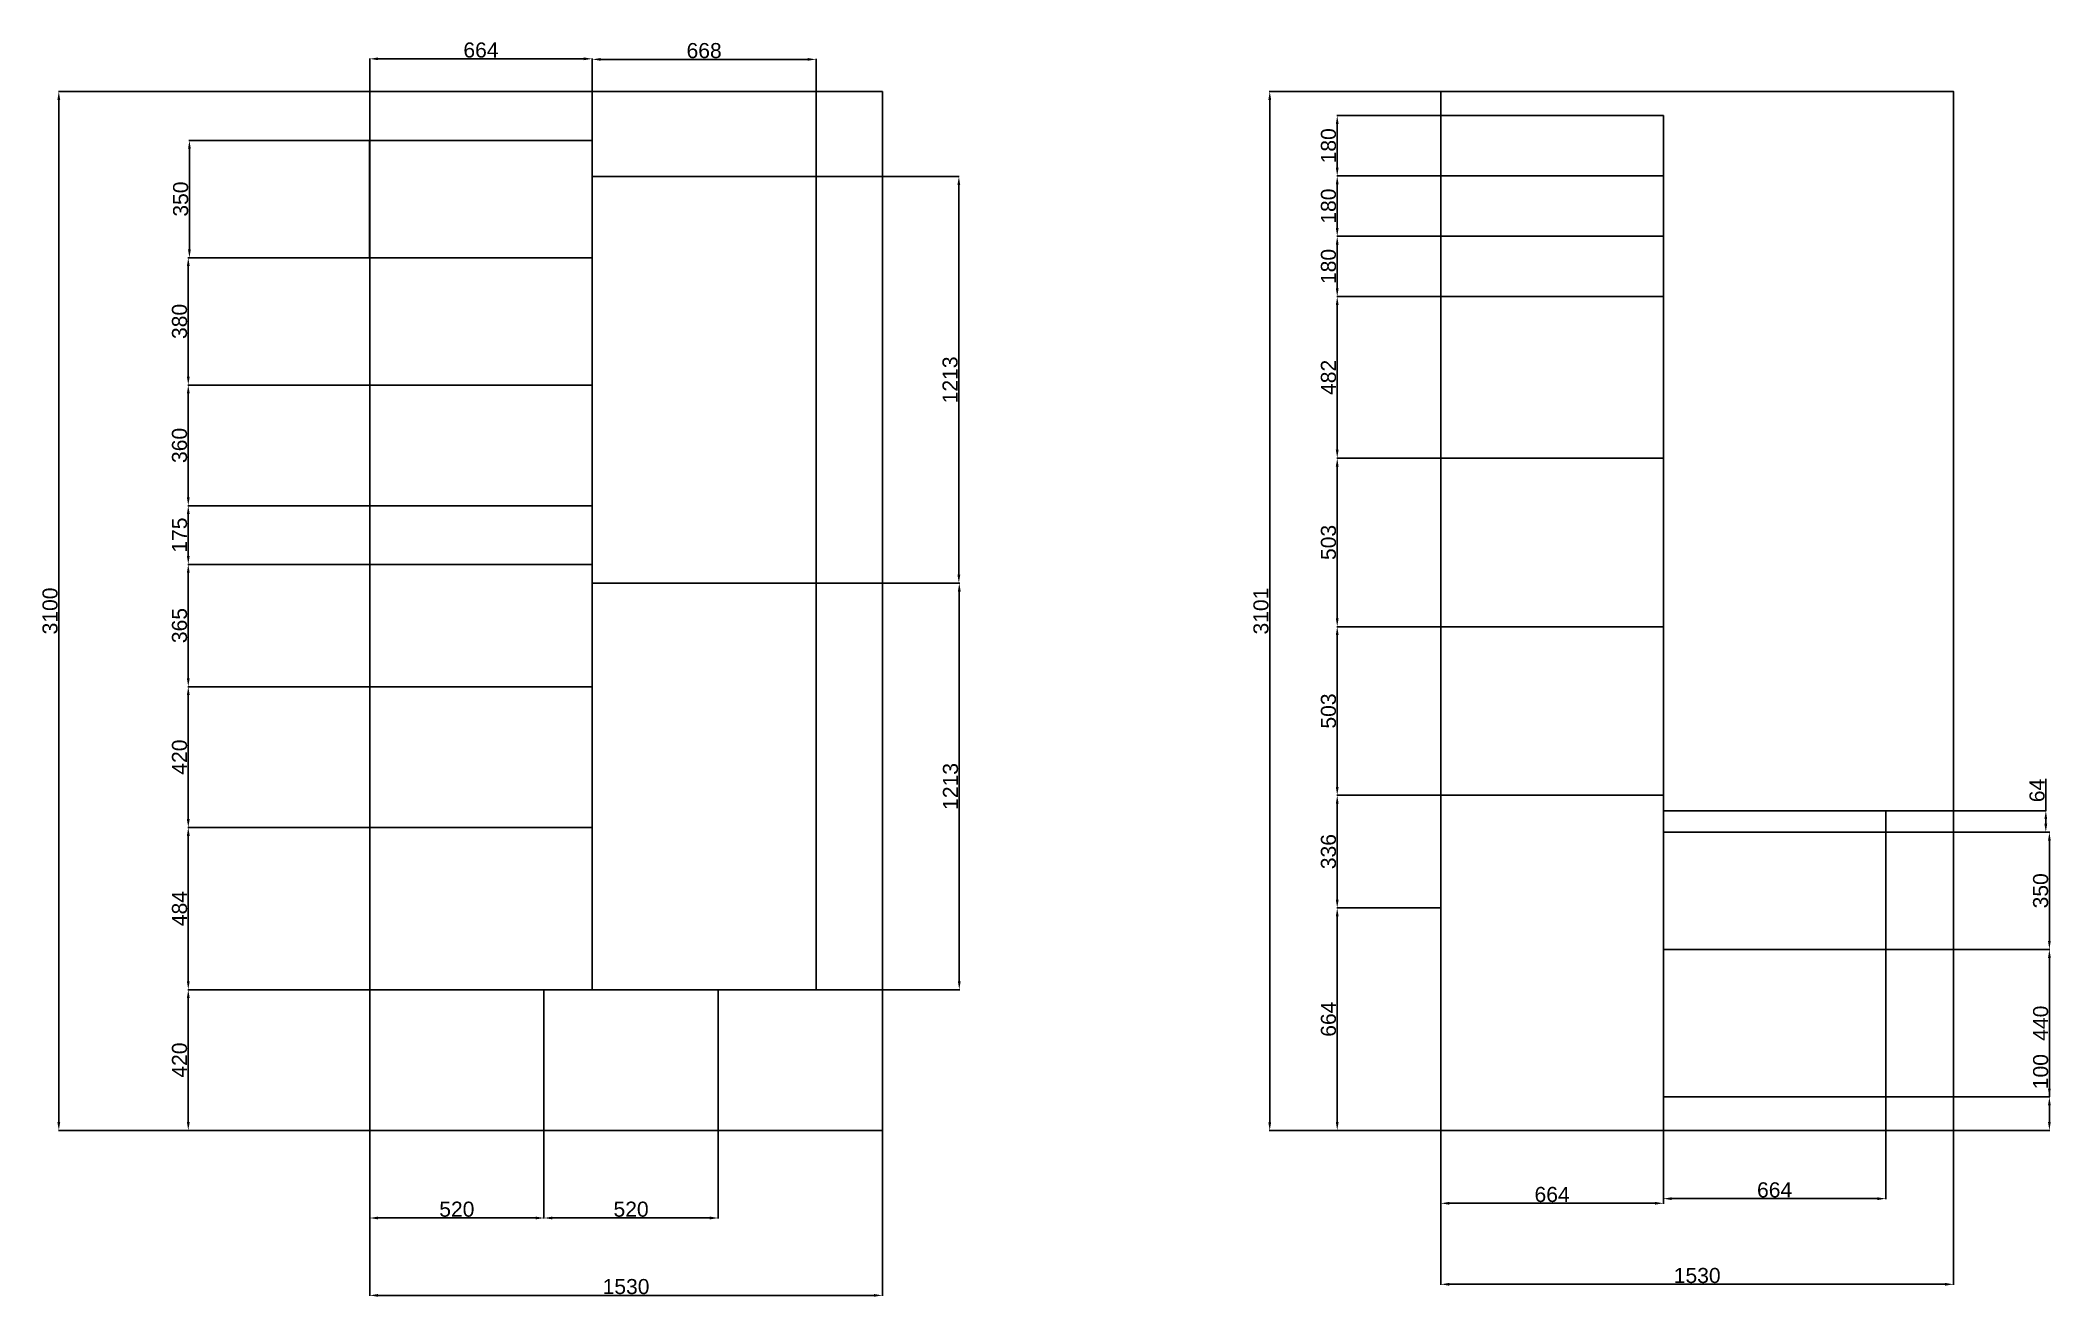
# Model space of a CAD drawing. Header units: millimetres. Extents: x -983 to 5017, y -496 to 3253.
import ezdxf

# ---------------------------------------------------------------- set-up
doc = ezdxf.new("R2010")
doc.units = ezdxf.units.MM
doc.layers.add('Cotations', color=7, linetype='Continuous')
doc.layers.add('Decoupe 1', color=170, linetype='Continuous')
doc.styles.get("Standard").update_dxf_attribs({"font": 'arial.ttf'})
doc.dimstyles.new('ISO-25', dxfattribs={"dimtxt": 45, "dimasz": 25, "dimexe": 1.25, "dimexo": 0.625, "dimgap": 3, "dimtad": 1, "dimdec": 0, "dimtxsty": 'Standard', "dimcen": 25, "dimadec": 0, "dimazin": 0, "dimtfac": 1, "dimtdec": 0, "dimtmove": 0, "dimatfit": 3, "dimfxl": 1, "dimarcsym": 0})

# ---------------------------------------------------------------- blocks, each defined once
blk = doc.blocks.new('*D1')
at = {"layer": 'Cotations', "color": 0, "lineweight": -2, "transparency": 16777216}
for p, q in [((0, 3018.6), (0, 3198.8)), ((639, 3197.5), (25, 3197.5)), ((664, 3018.6), (664, 3198.8))]:
    blk.add_line(p, q, dxfattribs=at)
at = {"layer": 'Cotations', "color": 0, "transparency": 16777216}
for points in [[(25, 3201.7), (25, 3193.4), (0, 3197.5)], [(639, 3201.7), (639, 3193.4), (664, 3197.5)]]:
    blk.add_solid(points, dxfattribs=at)
at = {"layer": 'Defpoints', "color": 0, "transparency": 16777216}
for p in [(0, 3197.5), (0, 3018), (664, 3018)]:
    blk.add_point(p, dxfattribs=at)
at = {"layer": 'Cotations', "color": 0, "transparency": 16777216, "insert": (332, 3223.5), "char_height": 45, "attachment_point": 5}
blk.add_mtext('664', dxfattribs=at)
blk = doc.blocks.new('*D2')
at = {"layer": 'Cotations', "color": 0, "lineweight": -2, "transparency": 16777216}
for p, q in [((-0.6, 904), (-542.6, 904)), ((-541.4, 445), (-541.4, 879)), ((-0.6, 420), (-542.6, 420))]:
    blk.add_line(p, q, dxfattribs=at)
at = {"layer": 'Cotations', "color": 0, "transparency": 16777216}
for points in [[(-545.6, 879), (-537.2, 879), (-541.4, 904)], [(-545.6, 445), (-537.2, 445), (-541.4, 420)]]:
    blk.add_solid(points, dxfattribs=at)
at = {"layer": 'Defpoints', "color": 0, "transparency": 16777216}
for p in [(-541.4, 904), (0, 904), (0, 420)]:
    blk.add_point(p, dxfattribs=at)
at = {"layer": 'Cotations', "color": 0, "transparency": 16777216, "insert": (-567.4, 662), "char_height": 45, "attachment_point": 5, "rotation": 90}
blk.add_mtext('484', dxfattribs=at)
blk = doc.blocks.new('*D3')
at = {"layer": 'Cotations', "color": 0, "lineweight": -2, "transparency": 16777216}
for p, q in [((-0.6, 1324), (-542.6, 1324)), ((-541.4, 929), (-541.4, 1299)), ((-0.6, 904), (-542.6, 904))]:
    blk.add_line(p, q, dxfattribs=at)
at = {"layer": 'Cotations', "color": 0, "transparency": 16777216}
for points in [[(-545.6, 1299), (-537.2, 1299), (-541.4, 1324)], [(-545.6, 929), (-537.2, 929), (-541.4, 904)]]:
    blk.add_solid(points, dxfattribs=at)
at = {"layer": 'Defpoints', "color": 0, "transparency": 16777216}
for p in [(-541.4, 1324), (0, 1324), (0, 904)]:
    blk.add_point(p, dxfattribs=at)
at = {"layer": 'Cotations', "color": 0, "transparency": 16777216, "insert": (-567.4, 1114), "char_height": 45, "attachment_point": 5, "rotation": 90}
blk.add_mtext('420', dxfattribs=at)
blk = doc.blocks.new('*D4')
at = {"layer": 'Cotations', "color": 0, "lineweight": -2, "transparency": 16777216}
for p, q in [((-0.6, 1689), (-542.6, 1689)), ((-541.4, 1349), (-541.4, 1664)), ((-0.6, 1324), (-542.6, 1324))]:
    blk.add_line(p, q, dxfattribs=at)
at = {"layer": 'Cotations', "color": 0, "transparency": 16777216}
for points in [[(-545.6, 1664), (-537.2, 1664), (-541.4, 1689)], [(-545.6, 1349), (-537.2, 1349), (-541.4, 1324)]]:
    blk.add_solid(points, dxfattribs=at)
at = {"layer": 'Defpoints', "color": 0, "transparency": 16777216}
for p in [(-541.4, 1689), (0, 1689), (0, 1324)]:
    blk.add_point(p, dxfattribs=at)
at = {"layer": 'Cotations', "color": 0, "transparency": 16777216, "insert": (-567.4, 1506.5), "char_height": 45, "attachment_point": 5, "rotation": 90}
blk.add_mtext('365', dxfattribs=at)
blk = doc.blocks.new('*D5')
at = {"layer": 'Cotations', "color": 0, "lineweight": -2, "transparency": 16777216}
for p, q in [((-0.6, 1864), (-542.6, 1864)), ((-541.4, 1714), (-541.4, 1839)), ((-0.6, 1689), (-542.6, 1689))]:
    blk.add_line(p, q, dxfattribs=at)
at = {"layer": 'Cotations', "color": 0, "transparency": 16777216}
for points in [[(-545.6, 1839), (-537.2, 1839), (-541.4, 1864)], [(-545.6, 1714), (-537.2, 1714), (-541.4, 1689)]]:
    blk.add_solid(points, dxfattribs=at)
at = {"layer": 'Defpoints', "color": 0, "transparency": 16777216}
for p in [(-541.4, 1864), (0, 1864), (0, 1689)]:
    blk.add_point(p, dxfattribs=at)
at = {"layer": 'Cotations', "color": 0, "transparency": 16777216, "insert": (-567.4, 1776.5), "char_height": 45, "attachment_point": 5, "rotation": 90}
blk.add_mtext('175', dxfattribs=at)
blk = doc.blocks.new('*D6')
at = {"layer": 'Cotations', "color": 0, "lineweight": -2, "transparency": 16777216}
for p, q in [((-0.6, 2224), (-542.6, 2224)), ((-541.4, 1889), (-541.4, 2199)), ((-0.6, 1864), (-542.6, 1864))]:
    blk.add_line(p, q, dxfattribs=at)
at = {"layer": 'Cotations', "color": 0, "transparency": 16777216}
for points in [[(-545.6, 2199), (-537.2, 2199), (-541.4, 2224)], [(-545.6, 1889), (-537.2, 1889), (-541.4, 1864)]]:
    blk.add_solid(points, dxfattribs=at)
at = {"layer": 'Defpoints', "color": 0, "transparency": 16777216}
for p in [(-541.4, 2224), (0, 2224), (0, 1864)]:
    blk.add_point(p, dxfattribs=at)
at = {"layer": 'Cotations', "color": 0, "transparency": 16777216, "insert": (-567.4, 2044), "char_height": 45, "attachment_point": 5, "rotation": 90}
blk.add_mtext('360', dxfattribs=at)
blk = doc.blocks.new('*D7')
at = {"layer": 'Cotations', "color": 0, "lineweight": -2, "transparency": 16777216}
for p, q in [((-0.6, 2604), (-542.6, 2604)), ((-541.4, 2249), (-541.4, 2579)), ((-0.6, 2224), (-542.6, 2224))]:
    blk.add_line(p, q, dxfattribs=at)
at = {"layer": 'Cotations', "color": 0, "transparency": 16777216}
for points in [[(-545.6, 2579), (-537.2, 2579), (-541.4, 2604)], [(-545.6, 2249), (-537.2, 2249), (-541.4, 2224)]]:
    blk.add_solid(points, dxfattribs=at)
at = {"layer": 'Defpoints', "color": 0, "transparency": 16777216}
for p in [(-541.4, 2604), (0, 2604), (0, 2224)]:
    blk.add_point(p, dxfattribs=at)
at = {"layer": 'Cotations', "color": 0, "transparency": 16777216, "insert": (-567.4, 2414), "char_height": 45, "attachment_point": 5, "rotation": 90}
blk.add_mtext('380', dxfattribs=at)
blk = doc.blocks.new('*D10')
at = {"layer": 'Cotations', "color": 0, "lineweight": -2, "transparency": 16777216}
for p, q in [((-0.6, 420), (-542.6, 420)), ((-541.4, 25), (-541.4, 395)), ((-0.6, 0), (-542.6, 0))]:
    blk.add_line(p, q, dxfattribs=at)
at = {"layer": 'Cotations', "color": 0, "transparency": 16777216}
for points in [[(-545.6, 395), (-537.2, 395), (-541.4, 420)], [(-545.6, 25), (-537.2, 25), (-541.4, 0)]]:
    blk.add_solid(points, dxfattribs=at)
at = {"layer": 'Defpoints', "color": 0, "transparency": 16777216}
for p in [(-541.4, 420), (0, 420), (0, 0)]:
    blk.add_point(p, dxfattribs=at)
at = {"layer": 'Cotations', "color": 0, "transparency": 16777216, "insert": (-567.4, 210), "char_height": 45, "attachment_point": 5, "rotation": 90}
blk.add_mtext('420', dxfattribs=at)
blk = doc.blocks.new('*D11')
at = {"layer": 'Cotations', "color": 0, "lineweight": -2, "transparency": 16777216}
for p, q in [((664, 2846.6), (664, 3197.1)), ((689, 3195.8), (1307, 3195.8)), ((1332, 2846.6), (1332, 3197.1))]:
    blk.add_line(p, q, dxfattribs=at)
at = {"layer": 'Cotations', "color": 0, "transparency": 16777216}
for points in [[(689, 3200), (689, 3191.7), (664, 3195.8)], [(1307, 3200), (1307, 3191.7), (1332, 3195.8)]]:
    blk.add_solid(points, dxfattribs=at)
at = {"layer": 'Defpoints', "color": 0, "transparency": 16777216}
for p in [(1332, 3195.8), (664, 2846), (1332, 2846)]:
    blk.add_point(p, dxfattribs=at)
at = {"layer": 'Cotations', "color": 0, "transparency": 16777216, "insert": (998, 3221.8), "char_height": 45, "attachment_point": 5}
blk.add_mtext('668', dxfattribs=at)
blk = doc.blocks.new('*D12')
at = {"layer": 'Cotations', "color": 0, "lineweight": -2, "transparency": 16777216}
for p, q in [((1332.6, 2846), (1759.4, 2846)), ((1758.2, 2821), (1758.2, 1658)), ((1332.6, 1633), (1759.4, 1633))]:
    blk.add_line(p, q, dxfattribs=at)
at = {"layer": 'Cotations', "color": 0, "transparency": 16777216}
for points in [[(1754, 2821), (1762.3, 2821), (1758.2, 2846)], [(1754, 1658), (1762.3, 1658), (1758.2, 1633)]]:
    blk.add_solid(points, dxfattribs=at)
at = {"layer": 'Defpoints', "color": 0, "transparency": 16777216}
for p in [(1332, 2846), (1332, 1633), (1758.2, 1633)]:
    blk.add_point(p, dxfattribs=at)
at = {"layer": 'Cotations', "color": 0, "transparency": 16777216, "insert": (1732.2, 2239.5), "char_height": 45, "attachment_point": 5, "rotation": 90}
blk.add_mtext('1213', dxfattribs=at)
blk = doc.blocks.new('*D13')
at = {"layer": 'Cotations', "color": 0, "lineweight": -2, "transparency": 16777216}
for p, q in [((1333.2, 1633), (1760.7, 1633)), ((1759.4, 445), (1759.4, 1608)), ((1332.6, 420), (1760.7, 420))]:
    blk.add_line(p, q, dxfattribs=at)
at = {"layer": 'Cotations', "color": 0, "transparency": 16777216}
for points in [[(1755.2, 1608), (1763.6, 1608), (1759.4, 1633)], [(1755.2, 445), (1763.6, 445), (1759.4, 420)]]:
    blk.add_solid(points, dxfattribs=at)
at = {"layer": 'Defpoints', "color": 0, "transparency": 16777216}
for p in [(1332.6, 1633), (1759.4, 1633), (1332, 420)]:
    blk.add_point(p, dxfattribs=at)
at = {"layer": 'Cotations', "color": 0, "transparency": 16777216, "insert": (1733.4, 1026.5), "char_height": 45, "attachment_point": 5, "rotation": 90}
blk.add_mtext('1213', dxfattribs=at)
blk = doc.blocks.new('*D15')
at = {"layer": 'Cotations', "color": 0, "lineweight": -2, "transparency": 16777216}
for p, q in [((520, -1.2), (520, -262.5)), ((1040, -0.6), (1040, -262.5)), ((545, -261.2), (1015, -261.2))]:
    blk.add_line(p, q, dxfattribs=at)
at = {"layer": 'Cotations', "color": 0, "transparency": 16777216}
for points in [[(545, -257), (545, -265.4), (520, -261.2)], [(1015, -257), (1015, -265.4), (1040, -261.2)]]:
    blk.add_solid(points, dxfattribs=at)
at = {"layer": 'Defpoints', "color": 0, "transparency": 16777216}
for p in [(1040, 0), (520, -0.6), (1040, -261.2)]:
    blk.add_point(p, dxfattribs=at)
at = {"layer": 'Cotations', "color": 0, "transparency": 16777216, "insert": (780, -235.2), "char_height": 45, "attachment_point": 5}
blk.add_mtext('520', dxfattribs=at)
blk = doc.blocks.new('*D16')
at = {"layer": 'Cotations', "color": 0, "lineweight": -2, "transparency": 16777216}
for p, q in [((0, -0.6), (0, -262.5)), ((520, -1.9), (520, -262.5)), ((25, -261.2), (495, -261.2))]:
    blk.add_line(p, q, dxfattribs=at)
at = {"layer": 'Cotations', "color": 0, "transparency": 16777216}
for points in [[(25, -257), (25, -265.4), (0, -261.2)], [(495, -257), (495, -265.4), (520, -261.2)]]:
    blk.add_solid(points, dxfattribs=at)
at = {"layer": 'Defpoints', "color": 0, "transparency": 16777216}
for p in [(0, 0), (520, -1.2), (520, -261.2)]:
    blk.add_point(p, dxfattribs=at)
at = {"layer": 'Cotations', "color": 0, "transparency": 16777216, "insert": (260, -235.2), "char_height": 45, "attachment_point": 5}
blk.add_mtext('520', dxfattribs=at)
blk = doc.blocks.new('*D17')
at = {"layer": 'Cotations', "color": 0, "lineweight": -2, "transparency": 16777216}
for p, q in [((-0.6, 3100), (-929, 3100)), ((-927.7, 25), (-927.7, 3075)), ((-1.2, 0), (-929, 0))]:
    blk.add_line(p, q, dxfattribs=at)
at = {"layer": 'Cotations', "color": 0, "transparency": 16777216}
for points in [[(-931.9, 3075), (-923.6, 3075), (-927.7, 3100)], [(-931.9, 25), (-923.6, 25), (-927.7, 0)]]:
    blk.add_solid(points, dxfattribs=at)
at = {"layer": 'Defpoints', "color": 0, "transparency": 16777216}
for p in [(-927.7, 3100), (0, 3100), (-0.6, 0)]:
    blk.add_point(p, dxfattribs=at)
at = {"layer": 'Cotations', "color": 0, "transparency": 16777216, "insert": (-953.7, 1550), "char_height": 45, "attachment_point": 5, "rotation": 90}
blk.add_mtext('3100', dxfattribs=at)
blk = doc.blocks.new('*D18')
at = {"layer": 'Cotations', "color": 0, "lineweight": -2, "transparency": 16777216}
for p, q in [((0, -1.2), (0, -493.4)), ((1530, -0.6), (1530, -493.4)), ((25, -492.1), (1505, -492.1))]:
    blk.add_line(p, q, dxfattribs=at)
at = {"layer": 'Cotations', "color": 0, "transparency": 16777216}
for points in [[(25, -488), (25, -496.3), (0, -492.1)], [(1505, -488), (1505, -496.3), (1530, -492.1)]]:
    blk.add_solid(points, dxfattribs=at)
at = {"layer": 'Defpoints', "color": 0, "transparency": 16777216}
for p in [(0, -0.6), (1530, 0), (1530, -492.1)]:
    blk.add_point(p, dxfattribs=at)
at = {"layer": 'Cotations', "color": 0, "transparency": 16777216, "insert": (765, -466.1), "char_height": 45, "attachment_point": 5}
blk.add_mtext('1530', dxfattribs=at)
blk = doc.blocks.new('*D19')
at = {"layer": 'Cotations', "color": 0, "lineweight": -2, "transparency": 16777216}
for p, q in [((3195.9, 664), (2886, 664)), ((2887.3, 25), (2887.3, 639)), ((3195.9, 0), (2886, 0))]:
    blk.add_line(p, q, dxfattribs=at)
at = {"layer": 'Cotations', "color": 0, "transparency": 16777216}
for points in [[(2883.1, 639), (2891.4, 639), (2887.3, 664)], [(2883.1, 25), (2891.4, 25), (2887.3, 0)]]:
    blk.add_solid(points, dxfattribs=at)
at = {"layer": 'Defpoints', "color": 0, "transparency": 16777216}
for p in [(2887.3, 664), (3196.5, 664), (3196.5, 0)]:
    blk.add_point(p, dxfattribs=at)
at = {"layer": 'Cotations', "color": 0, "transparency": 16777216, "insert": (2861.3, 332), "char_height": 45, "attachment_point": 5, "rotation": 90}
blk.add_mtext('664', dxfattribs=at)
blk = doc.blocks.new('*D20')
at = {"layer": 'Cotations', "color": 0, "lineweight": -2, "transparency": 16777216}
for p, q in [((3195.9, 1000), (2886, 1000)), ((2887.3, 689), (2887.3, 975)), ((3195.9, 664), (2886, 664))]:
    blk.add_line(p, q, dxfattribs=at)
at = {"layer": 'Cotations', "color": 0, "transparency": 16777216}
for points in [[(2883.1, 975), (2891.4, 975), (2887.3, 1000)], [(2883.1, 689), (2891.4, 689), (2887.3, 664)]]:
    blk.add_solid(points, dxfattribs=at)
at = {"layer": 'Defpoints', "color": 0, "transparency": 16777216}
for p in [(2887.3, 1000), (3196.5, 1000), (3196.5, 664)]:
    blk.add_point(p, dxfattribs=at)
at = {"layer": 'Cotations', "color": 0, "transparency": 16777216, "insert": (2861.3, 832), "char_height": 45, "attachment_point": 5, "rotation": 90}
blk.add_mtext('336', dxfattribs=at)
blk = doc.blocks.new('*D21')
at = {"layer": 'Cotations', "color": 0, "lineweight": -2, "transparency": 16777216}
for p, q in [((3195.9, 1503), (2886, 1503)), ((2887.3, 1025), (2887.3, 1478)), ((3195.9, 1000), (2886, 1000))]:
    blk.add_line(p, q, dxfattribs=at)
at = {"layer": 'Cotations', "color": 0, "transparency": 16777216}
for points in [[(2883.1, 1478), (2891.4, 1478), (2887.3, 1503)], [(2883.1, 1025), (2891.4, 1025), (2887.3, 1000)]]:
    blk.add_solid(points, dxfattribs=at)
at = {"layer": 'Defpoints', "color": 0, "transparency": 16777216}
for p in [(2887.3, 1503), (3196.5, 1503), (3196.5, 1000)]:
    blk.add_point(p, dxfattribs=at)
at = {"layer": 'Cotations', "color": 0, "transparency": 16777216, "insert": (2861.3, 1251.5), "char_height": 45, "attachment_point": 5, "rotation": 90}
blk.add_mtext('503', dxfattribs=at)
blk = doc.blocks.new('*D22')
at = {"layer": 'Cotations', "color": 0, "lineweight": -2, "transparency": 16777216}
for p, q in [((3195.9, 2006), (2886, 2006)), ((2887.3, 1528), (2887.3, 1981)), ((3195.9, 1503), (2886, 1503))]:
    blk.add_line(p, q, dxfattribs=at)
at = {"layer": 'Cotations', "color": 0, "transparency": 16777216}
for points in [[(2883.1, 1981), (2891.4, 1981), (2887.3, 2006)], [(2883.1, 1528), (2891.4, 1528), (2887.3, 1503)]]:
    blk.add_solid(points, dxfattribs=at)
at = {"layer": 'Defpoints', "color": 0, "transparency": 16777216}
for p in [(2887.3, 2006), (3196.5, 2006), (3196.5, 1503)]:
    blk.add_point(p, dxfattribs=at)
at = {"layer": 'Cotations', "color": 0, "transparency": 16777216, "insert": (2861.3, 1754.5), "char_height": 45, "attachment_point": 5, "rotation": 90}
blk.add_mtext('503', dxfattribs=at)
blk = doc.blocks.new('*D23')
at = {"layer": 'Cotations', "color": 0, "lineweight": -2, "transparency": 16777216}
for p, q in [((3195.9, 2488), (2886, 2488)), ((2887.3, 2031), (2887.3, 2463)), ((3195.9, 2006), (2886, 2006))]:
    blk.add_line(p, q, dxfattribs=at)
at = {"layer": 'Cotations', "color": 0, "transparency": 16777216}
for points in [[(2883.1, 2463), (2891.4, 2463), (2887.3, 2488)], [(2883.1, 2031), (2891.4, 2031), (2887.3, 2006)]]:
    blk.add_solid(points, dxfattribs=at)
at = {"layer": 'Defpoints', "color": 0, "transparency": 16777216}
for p in [(2887.3, 2488), (3196.5, 2488), (3196.5, 2006)]:
    blk.add_point(p, dxfattribs=at)
at = {"layer": 'Cotations', "color": 0, "transparency": 16777216, "insert": (2861.3, 2247), "char_height": 45, "attachment_point": 5, "rotation": 90}
blk.add_mtext('482', dxfattribs=at)
blk = doc.blocks.new('*D24')
at = {"layer": 'Cotations', "color": 0, "lineweight": -2, "transparency": 16777216}
for p, q in [((3195.9, 2668), (2886, 2668)), ((2887.3, 2513), (2887.3, 2643)), ((3195.9, 2488), (2886, 2488))]:
    blk.add_line(p, q, dxfattribs=at)
at = {"layer": 'Cotations', "color": 0, "transparency": 16777216}
for points in [[(2883.1, 2643), (2891.4, 2643), (2887.3, 2668)], [(2883.1, 2513), (2891.4, 2513), (2887.3, 2488)]]:
    blk.add_solid(points, dxfattribs=at)
at = {"layer": 'Defpoints', "color": 0, "transparency": 16777216}
for p in [(2887.3, 2668), (3196.5, 2668), (3196.5, 2488)]:
    blk.add_point(p, dxfattribs=at)
at = {"layer": 'Cotations', "color": 0, "transparency": 16777216, "insert": (2861.3, 2578), "char_height": 45, "attachment_point": 5, "rotation": 90}
blk.add_mtext('180', dxfattribs=at)
blk = doc.blocks.new('*D25')
at = {"layer": 'Cotations', "color": 0, "lineweight": -2, "transparency": 16777216}
for p, q in [((3195.9, 2848), (2886, 2848)), ((2887.3, 2693), (2887.3, 2823)), ((3195.9, 2668), (2886, 2668))]:
    blk.add_line(p, q, dxfattribs=at)
at = {"layer": 'Cotations', "color": 0, "transparency": 16777216}
for points in [[(2883.1, 2823), (2891.4, 2823), (2887.3, 2848)], [(2883.1, 2693), (2891.4, 2693), (2887.3, 2668)]]:
    blk.add_solid(points, dxfattribs=at)
at = {"layer": 'Defpoints', "color": 0, "transparency": 16777216}
for p in [(2887.3, 2848), (3196.5, 2848), (3196.5, 2668)]:
    blk.add_point(p, dxfattribs=at)
at = {"layer": 'Cotations', "color": 0, "transparency": 16777216, "insert": (2861.3, 2758), "char_height": 45, "attachment_point": 5, "rotation": 90}
blk.add_mtext('180', dxfattribs=at)
blk = doc.blocks.new('*D26')
at = {"layer": 'Cotations', "color": 0, "lineweight": -2, "transparency": 16777216}
for p, q in [((3195.9, 3028), (2886, 3028)), ((2887.3, 2873), (2887.3, 3003)), ((3195.9, 2848), (2886, 2848))]:
    blk.add_line(p, q, dxfattribs=at)
at = {"layer": 'Cotations', "color": 0, "transparency": 16777216}
for points in [[(2883.1, 3003), (2891.4, 3003), (2887.3, 3028)], [(2883.1, 2873), (2891.4, 2873), (2887.3, 2848)]]:
    blk.add_solid(points, dxfattribs=at)
at = {"layer": 'Defpoints', "color": 0, "transparency": 16777216}
for p in [(2887.3, 3028), (3196.5, 3028), (3196.5, 2848)]:
    blk.add_point(p, dxfattribs=at)
at = {"layer": 'Cotations', "color": 0, "transparency": 16777216, "insert": (2861.3, 2938), "char_height": 45, "attachment_point": 5, "rotation": 90}
blk.add_mtext('180', dxfattribs=at)
blk = doc.blocks.new('*D27')
at = {"layer": 'Cotations', "color": 0, "lineweight": -2, "transparency": 16777216}
for p, q in [((5012.5, 100), (5012.5, 226)), ((4525.2, 100), (5013.8, 100)), ((5012.5, 25), (5012.5, 75)), ((4525.2, 0), (5013.8, 0))]:
    blk.add_line(p, q, dxfattribs=at)
at = {"layer": 'Cotations', "color": 0, "transparency": 16777216}
for points in [[(5008.4, 75), (5016.7, 75), (5012.5, 100)], [(5008.4, 25), (5016.7, 25), (5012.5, 0)]]:
    blk.add_solid(points, dxfattribs=at)
at = {"layer": 'Defpoints', "color": 0, "transparency": 16777216}
for p in [(4524.5, 100), (5012.5, 100), (4524.5, 0)]:
    blk.add_point(p, dxfattribs=at)
at = {"layer": 'Cotations', "color": 0, "transparency": 16777216, "insert": (4986.6, 175.5), "char_height": 45, "attachment_point": 5, "rotation": 90}
blk.add_mtext('100', dxfattribs=at)
blk = doc.blocks.new('*D28')
at = {"layer": 'Cotations', "color": 0, "lineweight": -2, "transparency": 16777216}
for p, q in [((4525.2, 540), (5013.8, 540)), ((5012.5, 125), (5012.5, 515)), ((4525.2, 100), (5013.8, 100))]:
    blk.add_line(p, q, dxfattribs=at)
at = {"layer": 'Cotations', "color": 0, "transparency": 16777216}
for points in [[(5008.4, 515), (5016.7, 515), (5012.5, 540)], [(5008.4, 125), (5016.7, 125), (5012.5, 100)]]:
    blk.add_solid(points, dxfattribs=at)
at = {"layer": 'Defpoints', "color": 0, "transparency": 16777216}
for p in [(4524.5, 540), (5012.5, 540), (4524.5, 100)]:
    blk.add_point(p, dxfattribs=at)
at = {"layer": 'Cotations', "color": 0, "transparency": 16777216, "insert": (4986.6, 320), "char_height": 45, "attachment_point": 5, "rotation": 90}
blk.add_mtext('440', dxfattribs=at)
blk = doc.blocks.new('*D29')
at = {"layer": 'Cotations', "color": 0, "lineweight": -2, "transparency": 16777216}
for p, q in [((4525.2, 890), (5013.8, 890)), ((5012.5, 565), (5012.5, 865)), ((4525.2, 540), (5013.8, 540))]:
    blk.add_line(p, q, dxfattribs=at)
at = {"layer": 'Cotations', "color": 0, "transparency": 16777216}
for points in [[(5008.4, 865), (5016.7, 865), (5012.5, 890)], [(5008.4, 565), (5016.7, 565), (5012.5, 540)]]:
    blk.add_solid(points, dxfattribs=at)
at = {"layer": 'Defpoints', "color": 0, "transparency": 16777216}
for p in [(4524.5, 890), (5012.5, 890), (4524.5, 540)]:
    blk.add_point(p, dxfattribs=at)
at = {"layer": 'Cotations', "color": 0, "transparency": 16777216, "insert": (4986.5, 715), "char_height": 45, "attachment_point": 5, "rotation": 90}
blk.add_mtext('350', dxfattribs=at)
blk = doc.blocks.new('*D30')
at = {"layer": 'Cotations', "color": 0, "lineweight": -2, "transparency": 16777216}
for p, q in [((3196.5, -0.6), (3196.5, -218.6)), ((3860.5, -0.6), (3860.5, -218.6)), ((3221.5, -217.3), (3835.5, -217.3))]:
    blk.add_line(p, q, dxfattribs=at)
at = {"layer": 'Cotations', "color": 0, "transparency": 16777216}
for points in [[(3221.5, -213.2), (3221.5, -221.5), (3196.5, -217.3)], [(3835.5, -213.2), (3835.5, -221.5), (3860.5, -217.3)]]:
    blk.add_solid(points, dxfattribs=at)
at = {"layer": 'Defpoints', "color": 0, "transparency": 16777216}
for p in [(3196.5, 0), (3860.5, 0), (3860.5, -217.3)]:
    blk.add_point(p, dxfattribs=at)
at = {"layer": 'Cotations', "color": 0, "transparency": 16777216, "insert": (3528.5, -191.3), "char_height": 45, "attachment_point": 5}
blk.add_mtext('664', dxfattribs=at)
blk = doc.blocks.new('*D32')
at = {"layer": 'Cotations', "color": 0, "lineweight": -2, "transparency": 16777216}
for p, q in [((3195.9, 3100), (2684.6, 3100)), ((2685.9, 24.4), (2685.9, 3075)), ((3195.9, -0.6), (2684.6, -0.6))]:
    blk.add_line(p, q, dxfattribs=at)
at = {"layer": 'Cotations', "color": 0, "transparency": 16777216}
for points in [[(2681.7, 3075), (2690, 3075), (2685.9, 3100)], [(2681.7, 24.4), (2690, 24.4), (2685.9, -0.6)]]:
    blk.add_solid(points, dxfattribs=at)
at = {"layer": 'Defpoints', "color": 0, "transparency": 16777216}
for p in [(2685.9, 3100), (3196.5, 3100), (3196.5, -0.6)]:
    blk.add_point(p, dxfattribs=at)
at = {"layer": 'Cotations', "color": 0, "transparency": 16777216, "insert": (2659.9, 1549.7), "char_height": 45, "attachment_point": 5, "rotation": 90}
blk.add_mtext('3101', dxfattribs=at)
blk = doc.blocks.new('*D33')
at = {"layer": 'Cotations', "color": 0, "lineweight": -2, "transparency": 16777216}
for p, q in [((3860.5, -1.2), (3860.5, -204.8)), ((4524.5, -0.6), (4524.5, -204.8)), ((3885.5, -203.5), (4499.5, -203.5))]:
    blk.add_line(p, q, dxfattribs=at)
at = {"layer": 'Cotations', "color": 0, "transparency": 16777216}
for points in [[(3885.5, -199.4), (3885.5, -207.7), (3860.5, -203.5)], [(4499.5, -199.4), (4499.5, -207.7), (4524.5, -203.5)]]:
    blk.add_solid(points, dxfattribs=at)
at = {"layer": 'Defpoints', "color": 0, "transparency": 16777216}
for p in [(4524.5, 0), (3860.5, -0.6), (4524.5, -203.5)]:
    blk.add_point(p, dxfattribs=at)
at = {"layer": 'Cotations', "color": 0, "transparency": 16777216, "insert": (4192.5, -177.6), "char_height": 45, "attachment_point": 5}
blk.add_mtext('664', dxfattribs=at)
blk = doc.blocks.new('*D34')
at = {"layer": 'Cotations', "color": 0, "lineweight": -2, "transparency": 16777216}
for p, q in [((-0.6, 2954), (-539.3, 2954)), ((-538, 2629), (-538, 2929)), ((-1.2, 2604), (-539.3, 2604))]:
    blk.add_line(p, q, dxfattribs=at)
at = {"layer": 'Cotations', "color": 0, "transparency": 16777216}
for points in [[(-542.2, 2929), (-533.8, 2929), (-538, 2954)], [(-542.2, 2629), (-533.8, 2629), (-538, 2604)]]:
    blk.add_solid(points, dxfattribs=at)
at = {"layer": 'Defpoints', "color": 0, "transparency": 16777216}
for p in [(-538, 2954), (0, 2954), (-0.6, 2604)]:
    blk.add_point(p, dxfattribs=at)
at = {"layer": 'Cotations', "color": 0, "transparency": 16777216, "insert": (-564, 2779), "char_height": 45, "attachment_point": 5, "rotation": 90}
blk.add_mtext('350', dxfattribs=at)
blk = doc.blocks.new('*D35')
at = {"layer": 'Cotations', "color": 0, "lineweight": -2, "transparency": 16777216}
for p, q in [((5001.9, 954), (5001.9, 1049.5)), ((4525.2, 954), (5003.1, 954)), ((5001.9, 915), (5001.9, 929)), ((4525.2, 890), (5003.1, 890))]:
    blk.add_line(p, q, dxfattribs=at)
at = {"layer": 'Cotations', "color": 0, "transparency": 16777216}
for points in [[(4997.7, 929), (5006, 929), (5001.9, 954)], [(4997.7, 915), (5006, 915), (5001.9, 890)]]:
    blk.add_solid(points, dxfattribs=at)
at = {"layer": 'Defpoints', "color": 0, "transparency": 16777216}
for p in [(4524.5, 954), (5001.9, 954), (4524.5, 890)]:
    blk.add_point(p, dxfattribs=at)
at = {"layer": 'Cotations', "color": 0, "transparency": 16777216, "insert": (4975.9, 1014.3), "char_height": 45, "attachment_point": 5, "rotation": 90}
blk.add_mtext('64', dxfattribs=at)
blk = doc.blocks.new('*D36')
at = {"layer": 'Cotations', "color": 0, "lineweight": -2, "transparency": 16777216}
for p, q in [((3196.5, -0.6), (3196.5, -460.3)), ((4726.5, -0.6), (4726.5, -460.3)), ((3221.5, -459), (4701.5, -459))]:
    blk.add_line(p, q, dxfattribs=at)
at = {"layer": 'Cotations', "color": 0, "transparency": 16777216}
for points in [[(3221.5, -454.9), (3221.5, -463.2), (3196.5, -459)], [(4701.5, -454.9), (4701.5, -463.2), (4726.5, -459)]]:
    blk.add_solid(points, dxfattribs=at)
at = {"layer": 'Defpoints', "color": 0, "transparency": 16777216}
for p in [(3196.5, 0), (4726.5, 0), (4726.5, -459)]:
    blk.add_point(p, dxfattribs=at)
at = {"layer": 'Cotations', "color": 0, "transparency": 16777216, "insert": (3961.5, -433), "char_height": 45, "attachment_point": 5}
blk.add_mtext('1530', dxfattribs=at)

msp = doc.modelspace()

# ---------------------------------------------------------------- linework, layer by layer
at = {"layer": 'Decoupe 1'}
for points in [[(0, 0), (1530, 0), (1530, 3100), (0, 3100)], [(3196.5, 0), (4726.5, 0), (4726.5, 3100), (3196.5, 3100)], [(3196.5, 2848), (3860.5, 2848), (3860.5, 3028), (3196.5, 3028)], [(-0.6, 2604), (663.4, 2604), (663.4, 2954), (-0.6, 2954)], [(664, 1633), (1332, 1633), (1332, 2846), (664, 2846)], [(3196.5, 2668), (3860.5, 2668), (3860.5, 2848), (3196.5, 2848)], [(3196.5, 2488), (3860.5, 2488), (3860.5, 2668), (3196.5, 2668)], [(0, 2224), (664, 2224), (664, 2604), (0, 2604)], [(3196.5, 2006), (3860.5, 2006), (3860.5, 2488), (3196.5, 2488)], [(0, 1864), (664, 1864), (664, 2224), (0, 2224)], [(3196.5, 1503), (3860.5, 1503), (3860.5, 2006), (3196.5, 2006)], [(0, 1689), (664, 1689), (664, 1864), (0, 1864)], [(0, 1324), (664, 1324), (664, 1689), (0, 1689)], [(664, 420), (1332, 420), (1332, 1633), (664, 1633)], [(3196.5, 1000), (3860.5, 1000), (3860.5, 1503), (3196.5, 1503)], [(0, 904), (664, 904), (664, 1324), (0, 1324)], [(3196.5, 0), (3860.5, 0), (3860.5, 1000), (3196.5, 1000)], [(0, 420), (664, 420), (664, 904), (0, 904)], [(3860.5, 890), (4524.5, 890), (4524.5, 954), (3860.5, 954)], [(3860.5, 540), (4524.5, 540), (4524.5, 890), (3860.5, 890)], [(3196.5, 0), (3196.5, 0), (3196.5, 664), (3196.5, 664)], [(3860.5, 100), (4524.5, 100), (4524.5, 540), (3860.5, 540)], [(0, 0), (520, 0), (520, 420), (0, 420)], [(520, 0), (1040, 0), (1040, 420), (520, 420)], [(3860.5, 0), (4524.5, 0), (4524.5, 100), (3860.5, 100)]]:
    msp.add_lwpolyline(points, close=True, dxfattribs=at)

# ---------------------------------------------------------------- dimensions: what is measured, and where the dimension line sits
at = {"layer": 'Cotations'}
for base, p1, p2, picture, middle in [((0, 3197.5), (664, 3018), (0, 3018), '*D1', (332, 3223.5)), ((1332, 3195.8), (664, 2846), (1332, 2846), '*D11', (998, 3221.8)), ((520, -261.2), (0, 0), (520, -1.2), '*D16', (260, -235.2)), ((1040, -261.2), (520, -0.6), (1040, 0), '*D15', (780, -235.2)), ((3860.5, -217.3), (3196.5, 0), (3860.5, 0), '*D30', (3528.5, -191.3)), ((4726.5, -459), (3196.5, 0), (4726.5, 0), '*D36', (3961.5, -433)), ((4524.5, -203.5), (3860.5, -0.6), (4524.5, 0), '*D33', (4192.5, -177.6)), ((1530, -492.1), (0, -0.6), (1530, 0), '*D18', (765, -466.1))]:
    dim = msp.add_linear_dim(base=base, p1=p1, p2=p2, dimstyle='ISO-25', dxfattribs=at)
    dim.commit()
    dim.dimension.update_dxf_attribs({"geometry": picture, "text_midpoint": middle})
for base, p1, p2, angle, picture, middle in [((-927.7, 3100), (-0.6, 0), (0, 3100), 90, '*D17', (-953.7, 1550)), ((2685.9, 3100), (3196.5, -0.6), (3196.5, 3100), 90, '*D32', (2659.9, 1549.7)), ((2887.3, 3028), (3196.5, 2848), (3196.5, 3028), 270, '*D26', (2861.3, 2938)), ((-538, 2954), (-0.6, 2604), (0, 2954), 90, '*D34', (-564, 2779)), ((1758.2, 1633), (1332, 2846), (1332, 1633), 90, '*D12', (1732.2, 2239.5)), ((2887.3, 2848), (3196.5, 2668), (3196.5, 2848), 270, '*D25', (2861.3, 2758)), ((2887.3, 2668), (3196.5, 2488), (3196.5, 2668), 270, '*D24', (2861.3, 2578)), ((-541.4, 2604), (0, 2224), (0, 2604), 270, '*D7', (-567.4, 2414)), ((2887.3, 2488), (3196.5, 2006), (3196.5, 2488), 270, '*D23', (2861.3, 2247)), ((-541.4, 2224), (0, 1864), (0, 2224), 270, '*D6', (-567.4, 2044)), ((2887.3, 2006), (3196.5, 1503), (3196.5, 2006), 270, '*D22', (2861.3, 1754.5)), ((-541.4, 1864), (0, 1689), (0, 1864), 270, '*D5', (-567.4, 1776.5)), ((-541.4, 1689), (0, 1324), (0, 1689), 270, '*D4', (-567.4, 1506.5)), ((1759.4, 1633), (1332, 420), (1332.6, 1633), 90, '*D13', (1733.4, 1026.5)), ((2887.3, 1503), (3196.5, 1000), (3196.5, 1503), 270, '*D21', (2861.3, 1251.5)), ((-541.4, 1324), (0, 904), (0, 1324), 270, '*D3', (-567.4, 1114)), ((5001.9, 954), (4524.5, 890), (4524.5, 954), 90, '*D35', (4975.9, 1014.3)), ((2887.3, 1000), (3196.5, 664), (3196.5, 1000), 270, '*D20', (2861.3, 832)), ((-541.4, 904), (0, 420), (0, 904), 270, '*D2', (-567.4, 662)), ((5012.5, 890), (4524.5, 540), (4524.5, 890), 270, '*D29', (4986.5, 715)), ((2887.3, 664), (3196.5, 0), (3196.5, 664), 270, '*D19', (2861.3, 332)), ((5012.5, 540), (4524.5, 100), (4524.5, 540), 270, '*D28', (4986.6, 320)), ((-541.4, 420), (0, 0), (0, 420), 90, '*D10', (-567.4, 210)), ((5012.5, 100), (4524.5, 0), (4524.5, 100), 270, '*D27', (4986.6, 175.5))]:
    dim = msp.add_linear_dim(base=base, p1=p1, p2=p2, angle=angle, dimstyle='ISO-25', dxfattribs=at)
    dim.commit()
    dim.dimension.update_dxf_attribs({"geometry": picture, "text_midpoint": middle})

doc.saveas('drawing.dxf')
